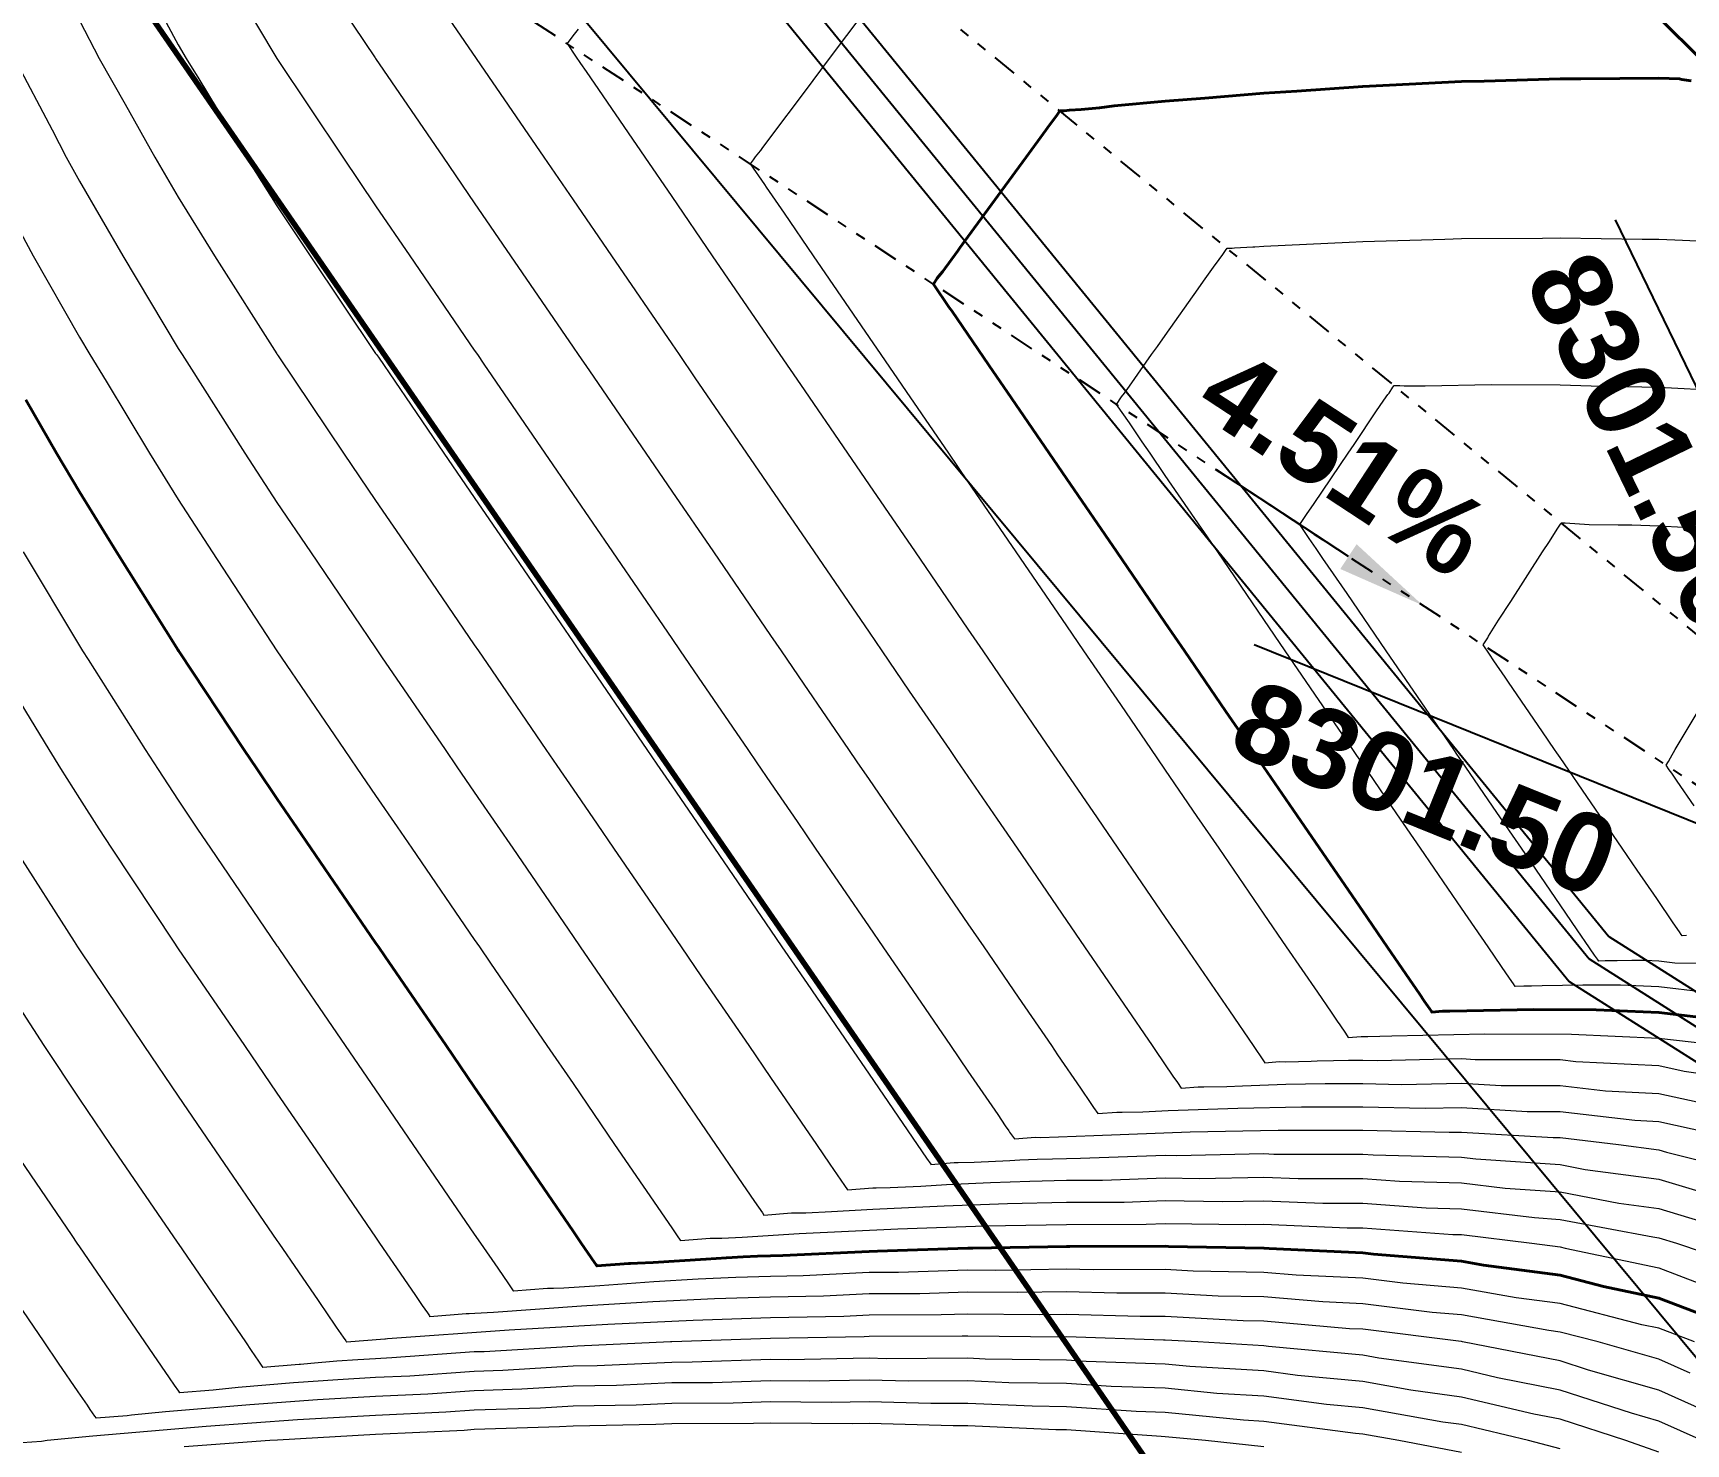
# Model space of a CAD drawing. Extents: x 2799052 to 2815686, y 1319509 to 1336143.
# Drawn here: x 2807424.42 to 2807441.17, y 1327799.61 to 1327813.9 of the extents above; entities that cross this region are included whole.
import ezdxf
from ezdxf.lldxf.tags import DXFTag

# ---------------------------------------------------------------- set-up
doc = ezdxf.new("R2010")
doc.units = 0
doc.header["$LTSCALE"] = 0.5
doc.header["$MEASUREMENT"] = 0
doc.linetypes.add('DIVIDE', pattern=[1.25, 0.5, -0.25, 0, -0.25, 0, -0.25])
for name, color, linetype, lineweight in [('C-NGAS', 30, 'GAS', 25), ('C-PRKG-CONC', 2, 'Continuous', 40), ('C-SSWR', 1, 'Continuous', 25), ('C-Sswr-Pipe', 125, 'Continuous', 25), ('C-Topo-Cont-10th', 8, 'Continuous', 13), ('C-TOPO-CONT-1FT', 7, 'Continuous', 40), ('C-Topo-Ridg', 160, 'DIVIDE', 25), ('C-TOPO-SLOP', 1, 'Continuous', 25), ('C-TOPO-SPOT', 2, 'Continuous', 25), ('C-WATR', 142, 'WATER', 70)]:
    doc.layers.add(name, color=color, linetype=linetype, lineweight=lineweight)
doc.layers.add('C-Road-Asph-Hach-Bdry', color=64, linetype='Continuous', lineweight=25, plot=False)
doc.layers.add('C-Road-Conc-Hach-Bdry', color=30, linetype='Continuous', lineweight=25, plot=False)
doc.layers.add('C-TOPO-USER', color=40, linetype='Continuous')
doc.styles.add('Linetype', font='swissb.ttf')
doc.styles.add('Swiss 721 BT', font='swissb.ttf', dxfattribs={"height": 2})
tags = doc.linetypes.add('GAS', pattern='A,1.5,-0.068992,["G",Linetype,S=0.15,R=0,X=0,Y=-0.075],-0.231008', length=1.8).pattern_tags.tags
tags[6] = DXFTag(74, 10)
tags = doc.linetypes.add('WATER', pattern='A,1.5,-0.052597,["W",Linetype,S=0.15,R=0,X=0,Y=-0.075],-0.247403', length=1.8).pattern_tags.tags
tags[6] = DXFTag(74, 10)

msp = doc.modelspace()

# ---------------------------------------------------------------- linework, layer by layer
at = {"layer": 'C-NGAS'}
msp.add_line((2807488.822, 1327743.262), (2807419.136, 1327827.121), dxfattribs=at)
at = {"layer": 'C-PRKG-CONC'}
msp.add_line((2807445.415, 1327809.54), (2807432.687, 1327822.268), dxfattribs=at)
at = {"layer": 'C-Road-Asph-Hach-Bdry'}
msp.add_circle((2807368.688, 1327825.522), 8317.007, dxfattribs=at)
at = {"layer": 'C-Road-Conc-Hach-Bdry'}
msp.add_line((2807432.687, 1327822.268), (2807445.415, 1327809.54), dxfattribs=at)
at = {"layer": 'C-SSWR'}
for p, q in [((2807425.255, 1327823.297), (2807440.39, 1327804.749)), ((2807424.633, 1327823.11), (2807439.987, 1327804.295)), ((2807440.39, 1327804.749), (2807610.837, 1327696.764)), ((2807439.987, 1327804.295), (2807610.516, 1327696.257))]:
    msp.add_line(p, q, dxfattribs=at)
at = {"layer": 'C-Sswr-Pipe'}
for p, q in [((2807424.944, 1327823.204), (2807440.189, 1327804.522)), ((2807440.189, 1327804.522), (2807610.677, 1327696.511))]:
    msp.add_line(p, q, dxfattribs=at)
at = {"layer": 'C-Topo-Cont-10th'}
for points, elevation in [([(2807425.433, 1327814.644), (2807425.895, 1327813.781), (2807425.975, 1327813.644), (2807426.103, 1327813.436), (2807426.585, 1327812.644), (2807426.895, 1327812.15), (2807427.233, 1327811.644), (2807427.895, 1327810.656), (2807427.904, 1327810.644), (2807427.923, 1327810.616), (2807428.588, 1327809.644), (2807428.895, 1327809.196), (2807429.273, 1327808.644), (2807429.895, 1327807.735), (2807429.958, 1327807.644), (2807430.095, 1327807.444), (2807430.643, 1327806.644), (2807430.745, 1327806.494), (2807430.895, 1327806.275), (2807431.152, 1327805.9), (2807431.327, 1327805.644), (2807431.895, 1327804.815), (2807432.012, 1327804.644), (2807432.267, 1327804.272), (2807432.697, 1327803.644), (2807432.895, 1327803.354), (2807433.382, 1327802.644), (2807433.477, 1327802.504), (2807433.52, 1327802.442), (2807433.52, 1327802.441), (2807433.756, 1327802.46), (2807433.797, 1327802.46), (2807433.96, 1327802.463), (2807434.321, 1327802.48), (2807434.422, 1327802.486), (2807434.596, 1327802.494), (2807434.751, 1327802.499), (2807434.895, 1327802.502), (2807435.036, 1327802.503), (2807435.895, 1327802.533), (2807436.007, 1327802.532), (2807436.895, 1327802.55), (2807436.993, 1327802.546), (2807437.895, 1327802.546), (2807438, 1327802.539), (2807438.895, 1327802.514), (2807439.042, 1327802.497), (2807439.895, 1327802.439), (2807440.147, 1327802.391), (2807440.895, 1327802.292), (2807441.401, 1327802.138)], 8302.6), ([(2807426.298, 1327814.644), (2807426.895, 1327813.644), (2807426.895, 1327813.644), (2807426.895, 1327813.643), (2807427.564, 1327812.644), (2807427.895, 1327812.149), (2807428.241, 1327811.644), (2807428.895, 1327810.688), (2807428.926, 1327810.644), (2807428.992, 1327810.547), (2807429.61, 1327809.644), (2807429.895, 1327809.228), (2807430.295, 1327808.644), (2807430.895, 1327807.767), (2807430.98, 1327807.644), (2807431.164, 1327807.375), (2807431.665, 1327806.644), (2807431.758, 1327806.507), (2807431.895, 1327806.307), (2807432.165, 1327805.913), (2807432.349, 1327805.644), (2807432.895, 1327804.847), (2807433.034, 1327804.644), (2807433.336, 1327804.203), (2807433.719, 1327803.644), (2807433.895, 1327803.386), (2807434.197, 1327802.945), (2807434.274, 1327802.833), (2807434.309, 1327802.782), (2807434.318, 1327802.768), (2807434.366, 1327802.699), (2807434.366, 1327802.699), (2807434.581, 1327802.716), (2807434.627, 1327802.715), (2807434.813, 1327802.719), (2807435.17, 1327802.735), (2807436.147, 1327802.77), (2807437.039, 1327802.787), (2807437.895, 1327802.788), (2807438.772, 1327802.766), (2807438.895, 1327802.769), (2807439.826, 1327802.713), (2807439.895, 1327802.713), (2807440.487, 1327802.644), (2807440.895, 1327802.59), (2807440.973, 1327802.566), (2807441.895, 1327802.336)], 8302.5), ([(2807427.222, 1327814.644), (2807427.889, 1327813.649), (2807427.893, 1327813.644), (2807427.895, 1327813.641), (2807428.578, 1327812.644), (2807428.895, 1327812.18), (2807429.263, 1327811.644), (2807429.895, 1327810.72), (2807429.947, 1327810.644), (2807430.061, 1327810.478), (2807430.632, 1327809.644), (2807430.895, 1327809.26), (2807431.317, 1327808.644), (2807431.895, 1327807.799), (2807432.002, 1327807.644), (2807432.233, 1327807.306), (2807432.686, 1327806.644), (2807432.771, 1327806.52), (2807432.895, 1327806.339), (2807433.178, 1327805.926), (2807433.371, 1327805.644), (2807433.895, 1327804.878), (2807434.056, 1327804.644), (2807434.405, 1327804.134), (2807434.741, 1327803.644), (2807434.803, 1327803.552), (2807435.035, 1327803.214), (2807435.141, 1327803.059), (2807435.169, 1327803.018), (2807435.211, 1327802.956), (2807435.212, 1327802.956), (2807435.405, 1327802.971), (2807435.457, 1327802.97), (2807435.666, 1327802.975), (2807435.924, 1327802.987), (2807436.631, 1327803.011), (2807437.276, 1327803.024), (2807437.895, 1327803.025), (2807438.529, 1327803.009), (2807438.895, 1327803.017), (2807439.562, 1327802.977), (2807439.895, 1327802.976), (2807440.651, 1327802.888), (2807440.895, 1327802.876), (2807441.879, 1327802.659)], 8302.4), ([(2807428.405, 1327814.389), (2807428.915, 1327813.644), (2807428.958, 1327813.58), (2807429.6, 1327812.644), (2807429.895, 1327812.212), (2807430.284, 1327811.644), (2807430.895, 1327810.752), (2807430.969, 1327810.644), (2807431.13, 1327810.408), (2807431.654, 1327809.644), (2807431.895, 1327809.292), (2807432.339, 1327808.644), (2807432.895, 1327807.831), (2807433.023, 1327807.644), (2807433.302, 1327807.236), (2807433.708, 1327806.644), (2807433.784, 1327806.533), (2807433.895, 1327806.371), (2807434.191, 1327805.939), (2807434.393, 1327805.644), (2807434.895, 1327804.91), (2807435.078, 1327804.644), (2807435.474, 1327804.064), (2807435.762, 1327803.644), (2807435.796, 1327803.594), (2807435.973, 1327803.336), (2807436.019, 1327803.269), (2807436.057, 1327803.213), (2807436.057, 1327803.213), (2807436.229, 1327803.227), (2807436.287, 1327803.226), (2807436.519, 1327803.231), (2807436.678, 1327803.238), (2807437.115, 1327803.253), (2807437.513, 1327803.261), (2807437.895, 1327803.262), (2807438.287, 1327803.252), (2807438.895, 1327803.265), (2807439.298, 1327803.241), (2807439.895, 1327803.239), (2807440.353, 1327803.186), (2807440.895, 1327803.16), (2807441.515, 1327803.023)], 8302.3), ([(2807432.895, 1327814.181), (2807432.664, 1327813.875), (2807432.49, 1327813.644), (2807432.235, 1327813.303), (2807431.895, 1327812.848), (2807431.807, 1327812.731), (2807431.793, 1327812.712), (2807431.79, 1327812.708), (2807431.74, 1327812.645), (2807431.719, 1327812.617), (2807431.691, 1327812.575), (2807431.834, 1327812.366), (2807431.852, 1327812.339), (2807432.033, 1327812.075), (2807432.328, 1327811.644), (2807432.895, 1327810.816), (2807433.013, 1327810.644), (2807433.269, 1327810.27), (2807433.698, 1327809.644), (2807433.895, 1327809.355), (2807434.382, 1327808.644), (2807434.895, 1327807.895), (2807435.067, 1327807.644), (2807435.441, 1327807.098), (2807435.752, 1327806.644), (2807435.81, 1327806.559), (2807435.895, 1327806.434), (2807436.216, 1327805.965), (2807436.437, 1327805.644), (2807436.895, 1327804.974), (2807437.121, 1327804.644), (2807437.436, 1327804.184), (2807437.574, 1327803.983), (2807437.637, 1327803.891), (2807437.662, 1327803.854), (2807437.72, 1327803.769), (2807437.749, 1327803.727), (2807437.749, 1327803.727), (2807437.878, 1327803.738), (2807437.947, 1327803.736), (2807438.189, 1327803.742), (2807439.131, 1327803.762), (2807440.01, 1327803.759), (2807440.895, 1327803.721), (2807441.551, 1327803.644)], 8302.1), ([(2807424.895, 1327814.029), (2807425.095, 1327813.644), (2807425.358, 1327813.181), (2807425.657, 1327812.644), (2807425.895, 1327812.238), (2807426.264, 1327811.644), (2807426.895, 1327810.65), (2807426.899, 1327810.644), (2807426.907, 1327810.631), (2807427.571, 1327809.644), (2807427.895, 1327809.164), (2807428.251, 1327808.644), (2807428.895, 1327807.704), (2807428.936, 1327807.644), (2807429.025, 1327807.513), (2807429.621, 1327806.644), (2807429.732, 1327806.481), (2807429.895, 1327806.243), (2807430.139, 1327805.887), (2807430.306, 1327805.644), (2807430.895, 1327804.783), (2807430.99, 1327804.644), (2807431.197, 1327804.341), (2807431.675, 1327803.644), (2807431.895, 1327803.322), (2807432.36, 1327802.644), (2807432.496, 1327802.444), (2807432.645, 1327802.227), (2807432.674, 1327802.185), (2807432.674, 1327802.184), (2807432.932, 1327802.205), (2807432.967, 1327802.204), (2807433.107, 1327802.207), (2807433.417, 1327802.221), (2807433.677, 1327802.238), (2807434.125, 1327802.259), (2807434.524, 1327802.272), (2807434.895, 1327802.28), (2807435.258, 1327802.281), (2807435.895, 1327802.304), (2807436.241, 1327802.298), (2807436.895, 1327802.312), (2807437.241, 1327802.297), (2807437.895, 1327802.298), (2807438.269, 1327802.27), (2807438.895, 1327802.253), (2807439.339, 1327802.199), (2807439.895, 1327802.162), (2807440.49, 1327802.049), (2807440.895, 1327801.995), (2807441.829, 1327801.71)], 8302.7), ([(2807429.948, 1327813.941), (2807429.894, 1327813.873), (2807429.865, 1327813.835), (2807429.852, 1327813.818), (2807429.835, 1327813.793), (2807429.921, 1327813.667), (2807429.972, 1327813.592), (2807430.028, 1327813.511), (2807430.622, 1327812.644), (2807430.895, 1327812.244), (2807431.306, 1327811.644), (2807431.895, 1327810.784), (2807431.991, 1327810.644), (2807432.2, 1327810.339), (2807432.676, 1327809.644), (2807432.895, 1327809.323), (2807433.361, 1327808.644), (2807433.895, 1327807.863), (2807434.045, 1327807.644), (2807434.372, 1327807.167), (2807434.73, 1327806.644), (2807434.797, 1327806.546), (2807434.895, 1327806.403), (2807435.204, 1327805.952), (2807435.415, 1327805.644), (2807435.895, 1327804.942), (2807436.099, 1327804.644), (2807436.544, 1327803.995), (2807436.784, 1327803.644), (2807436.805, 1327803.614), (2807436.87, 1327803.519), (2807436.903, 1327803.47), (2807436.903, 1327803.47), (2807437.053, 1327803.482), (2807437.117, 1327803.481), (2807437.372, 1327803.487), (2807437.432, 1327803.489), (2807437.598, 1327803.495), (2807437.75, 1327803.498), (2807437.895, 1327803.498), (2807438.044, 1327803.495), (2807438.895, 1327803.513), (2807439.034, 1327803.505), (2807439.895, 1327803.502), (2807440.055, 1327803.484), (2807440.895, 1327803.444), (2807441.151, 1327803.387), (2807441.895, 1327803.282)], 8302.2), ([(2807424.237, 1327813.644), (2807424.618, 1327812.921), (2807424.76, 1327812.644), (2807424.895, 1327812.399), (2807425.333, 1327811.644), (2807425.895, 1327810.706), (2807425.935, 1327810.644), (2807426.006, 1327810.533), (2807426.572, 1327809.644), (2807426.895, 1327809.146), (2807427.234, 1327808.644), (2807427.895, 1327807.672), (2807427.914, 1327807.644), (2807427.956, 1327807.582), (2807428.599, 1327806.644), (2807428.719, 1327806.468), (2807428.895, 1327806.211), (2807429.126, 1327805.874), (2807429.284, 1327805.644), (2807429.895, 1327804.751), (2807429.969, 1327804.644), (2807430.128, 1327804.41), (2807430.653, 1327803.644), (2807430.895, 1327803.291), (2807431.338, 1327802.644), (2807431.564, 1327802.313), (2807431.735, 1327802.064), (2807431.813, 1327801.95), (2807431.828, 1327801.927), (2807431.829, 1327801.927), (2807432.108, 1327801.949), (2807432.137, 1327801.949), (2807432.254, 1327801.951), (2807432.514, 1327801.963), (2807432.932, 1327801.989), (2807433.655, 1327802.023), (2807434.297, 1327802.045), (2807434.895, 1327802.057), (2807435.48, 1327802.059), (2807435.895, 1327802.074), (2807436.474, 1327802.064), (2807436.895, 1327802.073), (2807437.49, 1327802.048), (2807437.895, 1327802.049), (2807438.538, 1327802.001), (2807438.895, 1327801.991), (2807439.637, 1327801.902), (2807439.895, 1327801.884), (2807440.833, 1327801.706), (2807440.895, 1327801.698), (2807441.073, 1327801.644), (2807441.895, 1327801.366)], 8302.8), ([(2807423.895, 1327812.625), (2807424.427, 1327811.644), (2807424.895, 1327810.82), (2807425, 1327810.644), (2807425.164, 1327810.375), (2807425.606, 1327809.644), (2807425.895, 1327809.177), (2807426.239, 1327808.644), (2807426.895, 1327807.644), (2807426.895, 1327807.644), (2807426.895, 1327807.644), (2807427.577, 1327806.644), (2807427.706, 1327806.455), (2807427.895, 1327806.179), (2807428.113, 1327805.861), (2807428.262, 1327805.644), (2807428.895, 1327804.719), (2807428.947, 1327804.644), (2807429.059, 1327804.48), (2807429.631, 1327803.644), (2807429.895, 1327803.259), (2807430.316, 1327802.644), (2807430.895, 1327801.798), (2807430.958, 1327801.706), (2807430.974, 1327801.683), (2807430.981, 1327801.672), (2807430.983, 1327801.67), (2807430.983, 1327801.67), (2807431.284, 1327801.694), (2807431.307, 1327801.693), (2807431.401, 1327801.695), (2807431.61, 1327801.705), (2807432.187, 1327801.741), (2807433.184, 1327801.788), (2807434.07, 1327801.818), (2807434.895, 1327801.834), (2807435.702, 1327801.837), (2807435.895, 1327801.844), (2807436.708, 1327801.831), (2807436.895, 1327801.835), (2807437.739, 1327801.8), (2807437.895, 1327801.8), (2807438.807, 1327801.732), (2807438.895, 1327801.73), (2807439.608, 1327801.644), (2807439.895, 1327801.606), (2807439.946, 1327801.592), (2807440.895, 1327801.393), (2807441.299, 1327801.239)], 8302.9), ([(2807441.352, 1327804.187), (2807440.895, 1327804.24), (2807440.508, 1327804.257), (2807440.124, 1327804.258), (2807439.713, 1327804.249), (2807439.606, 1327804.247), (2807439.526, 1327804.248), (2807439.44, 1327804.242), (2807439.44, 1327804.242), (2807439.421, 1327804.269), (2807439.382, 1327804.326), (2807439.301, 1327804.445), (2807439.165, 1327804.644), (2807438.895, 1327805.038), (2807438.48, 1327805.644), (2807438.242, 1327805.991), (2807437.895, 1327806.498), (2807437.836, 1327806.584), (2807437.795, 1327806.644), (2807437.579, 1327806.959), (2807437.111, 1327807.644), (2807436.895, 1327807.959), (2807436.426, 1327808.644), (2807435.895, 1327809.419), (2807435.741, 1327809.644), (2807435.661, 1327809.761), (2807435.612, 1327809.832), (2807435.531, 1327809.951), (2807435.402, 1327810.139), (2807435.452, 1327810.215), (2807435.482, 1327810.252), (2807435.532, 1327810.325), (2807435.757, 1327810.644), (2807435.815, 1327810.724), (2807435.895, 1327810.837), (2807436.229, 1327811.309), (2807436.282, 1327811.386), (2807436.382, 1327811.528), (2807436.44, 1327811.608), (2807436.478, 1327811.658), (2807436.504, 1327811.698), (2807436.521, 1327811.72), (2807436.574, 1327811.722), (2807436.597, 1327811.725), (2807436.782, 1327811.734), (2807436.803, 1327811.736), (2807436.895, 1327811.742), (2807437.758, 1327811.781), (2807437.895, 1327811.788), (2807438.727, 1327811.811), (2807438.895, 1327811.818), (2807439.715, 1327811.823), (2807439.895, 1327811.826), (2807440.727, 1327811.812), (2807440.895, 1327811.811), (2807441.058, 1327811.806), (2807441.895, 1327811.769)], 8301.9), ([(2807441.895, 1327804.475), (2807441.058, 1327804.481), (2807440.895, 1327804.5), (2807440.757, 1327804.506), (2807440.621, 1327804.506), (2807440.474, 1327804.503), (2807440.436, 1327804.502), (2807440.35, 1327804.504), (2807440.286, 1327804.499), (2807440.286, 1327804.499), (2807440.272, 1327804.52), (2807440.243, 1327804.562), (2807440.15, 1327804.698), (2807440.112, 1327804.752), (2807440.068, 1327804.817), (2807439.895, 1327805.07), (2807439.502, 1327805.644), (2807439.255, 1327806.004), (2807438.895, 1327806.53), (2807438.849, 1327806.597), (2807438.817, 1327806.644), (2807438.648, 1327806.89), (2807438.133, 1327807.644), (2807437.736, 1327808.223), (2807437.492, 1327808.579), (2807437.424, 1327808.678), (2807437.354, 1327808.78), (2807437.258, 1327808.921), (2807437.319, 1327809.014), (2807437.326, 1327809.023), (2807437.403, 1327809.135), (2807437.746, 1327809.644), (2807437.807, 1327809.732), (2807438.036, 1327810.073), (2807438.103, 1327810.171), (2807438.134, 1327810.215), (2807438.151, 1327810.239), (2807438.163, 1327810.254), (2807438.201, 1327810.312), (2807438.214, 1327810.329), (2807438.271, 1327810.331), (2807438.316, 1327810.328), (2807438.37, 1327810.327), (2807438.527, 1327810.328), (2807439.2, 1327810.339), (2807439.895, 1327810.338), (2807440.21, 1327810.328), (2807440.895, 1327810.312), (2807441.533, 1327810.281)], 8301.8), ([(2807441.175, 1327804.759), (2807441.132, 1327804.756), (2807441.132, 1327804.756), (2807441.122, 1327804.77), (2807441.103, 1327804.798), (2807441.041, 1327804.889), (2807440.874, 1327805.133), (2807440.675, 1327805.423), (2807440.524, 1327805.644), (2807439.895, 1327806.562), (2807439.862, 1327806.61), (2807439.839, 1327806.644), (2807439.718, 1327806.821), (2807439.372, 1327807.325), (2807439.338, 1327807.376), (2807439.225, 1327807.541), (2807439.178, 1327807.609), (2807439.114, 1327807.703), (2807439.162, 1327807.776), (2807439.171, 1327807.793), (2807439.272, 1327807.955), (2807439.396, 1327808.143), (2807439.715, 1327808.644), (2807439.786, 1327808.752), (2807439.864, 1327808.875), (2807439.898, 1327808.927), (2807439.906, 1327808.939), (2807439.945, 1327808.939), (2807440.189, 1327808.923), (2807440.484, 1327808.918), (2807440.62, 1327808.918), (2807440.895, 1327808.91), (2807441.149, 1327808.897), (2807441.895, 1327808.855)], 8301.7), ([(2807424.324, 1327808.644), (2807424.895, 1327807.695), (2807424.927, 1327807.644), (2807424.984, 1327807.554), (2807425.562, 1327806.644), (2807425.692, 1327806.44), (2807425.895, 1327806.131), (2807426.09, 1327805.838), (2807426.222, 1327805.644), (2807426.895, 1327804.655), (2807426.903, 1327804.644), (2807426.921, 1327804.618), (2807427.588, 1327803.644), (2807427.895, 1327803.195), (2807428.273, 1327802.644), (2807428.895, 1327801.735), (2807428.957, 1327801.644), (2807429.132, 1327801.389), (2807429.241, 1327801.23), (2807429.274, 1327801.181), (2807429.288, 1327801.161), (2807429.291, 1327801.156)], 8303.1), ([(2807424.103, 1327807.436), (2807424.585, 1327806.644), (2807424.702, 1327806.451), (2807424.895, 1327806.147), (2807425.091, 1327805.84), (2807425.22, 1327805.644), (2807425.858, 1327804.681), (2807425.882, 1327804.644), (2807425.895, 1327804.625), (2807426.566, 1327803.644), (2807426.895, 1327803.163), (2807427.251, 1327802.644), (2807427.895, 1327801.703), (2807427.935, 1327801.644), (2807428.18, 1327801.286), (2807428.3, 1327801.112), (2807428.368, 1327801.012), (2807428.42, 1327800.936), (2807428.44, 1327800.907), (2807428.446, 1327800.899)], 8303.2), ([(2807441.252, 1327806.072), (2807441.081, 1327806.322), (2807441.025, 1327806.404), (2807441.001, 1327806.438), (2807440.969, 1327806.485), (2807440.994, 1327806.522), (2807441.013, 1327806.559), (2807441.061, 1327806.644), (2807441.373, 1327807.166)], 8301.6), ([(2807424.237, 1327805.644), (2807424.841, 1327804.698), (2807424.875, 1327804.644), (2807424.895, 1327804.613), (2807425.546, 1327803.644), (2807425.895, 1327803.131), (2807426.229, 1327802.644), (2807426.895, 1327801.671), (2807426.914, 1327801.644), (2807427.313, 1327801.061), (2807427.419, 1327800.906), (2807427.468, 1327800.834), (2807427.496, 1327800.794), (2807427.565, 1327800.692), (2807427.592, 1327800.653), (2807427.6, 1327800.642)], 8303.3), ([(2807423.895, 1327804.628), (2807424.533, 1327803.644), (2807424.895, 1327803.102), (2807425.207, 1327802.644), (2807425.885, 1327801.654), (2807425.892, 1327801.644), (2807425.895, 1327801.639), (2807426.577, 1327800.644), (2807426.636, 1327800.557), (2807426.71, 1327800.448), (2807426.744, 1327800.398), (2807426.754, 1327800.384)], 8303.4), ([(2807424.19, 1327802.644), (2807424.817, 1327801.721), (2807424.87, 1327801.644), (2807424.895, 1327801.607), (2807425.555, 1327800.644), (2807425.642, 1327800.517), (2807425.804, 1327800.28), (2807425.856, 1327800.204), (2807425.897, 1327800.144), (2807425.908, 1327800.127)], 8303.5), ([(2807423.895, 1327801.576), (2807424.533, 1327800.644), (2807424.68, 1327800.429), (2807424.88, 1327800.136), (2807424.972, 1327800.003), (2807425.001, 1327799.96), (2807425.049, 1327799.89), (2807425.063, 1327799.87)], 8303.6), ([(2807441.255, 1327800.644), (2807440.895, 1327800.781), (2807440.722, 1327800.817), (2807439.895, 1327801.031), (2807439.449, 1327801.09), (2807438.895, 1327801.189), (2807438.301, 1327801.238), (2807437.895, 1327801.289), (2807437.22, 1327801.319), (2807436.895, 1327801.347), (2807436.179, 1327801.36), (2807435.895, 1327801.375), (2807435.166, 1327801.373), (2807434.895, 1327801.381), (2807434.172, 1327801.367), (2807433.895, 1327801.37), (2807433.193, 1327801.346), (2807432.895, 1327801.345), (2807432.226, 1327801.312), (2807431.895, 1327801.306), (2807431.546, 1327801.295), (2807431.162, 1327801.277), (2807430.715, 1327801.25), (2807430.165, 1327801.211), (2807429.803, 1327801.189), (2807429.696, 1327801.184), (2807429.647, 1327801.183), (2807429.635, 1327801.183), (2807429.291, 1327801.156), (2807429.291, 1327801.156)], 8303.1), ([(2807441.211, 1327800.327), (2807440.895, 1327800.47), (2807440.28, 1327800.644), (2807439.895, 1327800.743), (2807439.78, 1327800.758), (2807438.895, 1327800.917), (2807438.597, 1327800.942), (2807437.895, 1327801.03), (2807437.49, 1327801.048), (2807436.895, 1327801.1), (2807436.431, 1327801.108), (2807435.895, 1327801.138), (2807435.403, 1327801.136), (2807434.895, 1327801.152), (2807434.397, 1327801.142), (2807433.895, 1327801.148), (2807433.408, 1327801.131), (2807432.895, 1327801.129), (2807432.432, 1327801.107), (2807431.895, 1327801.097), (2807431.329, 1327801.078), (2807430.705, 1327801.049), (2807429.981, 1327801.006), (2807429.09, 1327800.942), (2807428.899, 1327800.93), (2807428.843, 1327800.928), (2807428.817, 1327800.927), (2807428.811, 1327800.927), (2807428.446, 1327800.898), (2807428.446, 1327800.899)], 8303.2), ([(2807441.783, 1327799.755), (2807440.895, 1327800.156), (2807440.181, 1327800.357), (2807439.895, 1327800.45), (2807438.906, 1327800.644), (2807438.895, 1327800.646), (2807438.893, 1327800.646), (2807437.895, 1327800.771), (2807437.761, 1327800.777), (2807436.895, 1327800.852), (2807436.683, 1327800.856), (2807435.895, 1327800.9), (2807435.64, 1327800.899), (2807434.895, 1327800.922), (2807434.622, 1327800.917), (2807433.895, 1327800.925), (2807433.623, 1327800.916), (2807432.895, 1327800.913), (2807432.638, 1327800.901), (2807431.895, 1327800.887), (2807431.113, 1327800.861), (2807430.249, 1327800.821), (2807429.247, 1327800.761), (2807428.014, 1327800.673), (2807427.995, 1327800.672), (2807427.99, 1327800.672), (2807427.987, 1327800.672), (2807427.987, 1327800.672), (2807427.6, 1327800.641), (2807427.6, 1327800.642)], 8303.3), ([(2807441.335, 1327799.644), (2807440.895, 1327799.842), (2807440.618, 1327799.92), (2807439.895, 1327800.154), (2807439.26, 1327800.279), (2807438.895, 1327800.366), (2807438.059, 1327800.479), (2807437.895, 1327800.509), (2807436.941, 1327800.597), (2807436.895, 1327800.604), (2807436.226, 1327800.644), (2807435.895, 1327800.662), (2807435.877, 1327800.662), (2807434.895, 1327800.693), (2807434.847, 1327800.692), (2807433.895, 1327800.703), (2807433.838, 1327800.701), (2807432.895, 1327800.697), (2807432.844, 1327800.695), (2807431.895, 1327800.677), (2807430.896, 1327800.644), (2807430.882, 1327800.644), (2807429.939, 1327800.599), (2807429.895, 1327800.598), (2807428.994, 1327800.544), (2807428.895, 1327800.541), (2807428.058, 1327800.481), (2807427.895, 1327800.473), (2807427.714, 1327800.463), (2807427.503, 1327800.448), (2807427.24, 1327800.425), (2807427.134, 1327800.415), (2807427.121, 1327800.413), (2807426.754, 1327800.384), (2807426.754, 1327800.384)], 8303.4), ([(2807440.895, 1327799.525), (2807440.559, 1327799.644), (2807439.895, 1327799.859), (2807439.628, 1327799.911), (2807438.895, 1327800.085), (2807438.383, 1327800.155), (2807437.895, 1327800.242), (2807437.235, 1327800.303), (2807436.895, 1327800.349), (2807436.145, 1327800.393), (2807435.895, 1327800.418), (2807435.094, 1327800.445), (2807434.895, 1327800.458), (2807434.07, 1327800.469), (2807433.895, 1327800.477), (2807433.066, 1327800.473), (2807432.895, 1327800.478), (2807432.077, 1327800.462), (2807431.895, 1327800.464), (2807431.102, 1327800.437), (2807430.895, 1327800.436), (2807430.138, 1327800.401), (2807429.895, 1327800.396), (2807429.185, 1327800.354), (2807428.895, 1327800.345), (2807428.241, 1327800.297), (2807427.895, 1327800.282), (2807427.511, 1327800.259), (2807427.062, 1327800.227), (2807426.504, 1327800.18), (2807426.279, 1327800.159), (2807426.25, 1327800.154), (2807425.908, 1327800.127), (2807425.908, 1327800.127)], 8303.5), ([(2807439.895, 1327799.561), (2807439.574, 1327799.644), (2807438.895, 1327799.805), (2807438.708, 1327799.831), (2807437.895, 1327799.975), (2807437.529, 1327800.009), (2807436.895, 1327800.094), (2807436.416, 1327800.122), (2807435.895, 1327800.173), (2807435.347, 1327800.191), (2807434.895, 1327800.223), (2807434.309, 1327800.23), (2807433.895, 1327800.249), (2807433.292, 1327800.246), (2807432.895, 1327800.257), (2807432.293, 1327800.245), (2807431.895, 1327800.25), (2807431.309, 1327800.23), (2807430.895, 1327800.228), (2807430.337, 1327800.202), (2807429.895, 1327800.194), (2807429.376, 1327800.163), (2807428.895, 1327800.148), (2807428.425, 1327800.114), (2807427.895, 1327800.09), (2807427.307, 1327800.056), (2807426.621, 1327800.007), (2807425.767, 1327799.934), (2807425.423, 1327799.902), (2807425.379, 1327799.895), (2807425.063, 1327799.87), (2807425.063, 1327799.87)], 8303.6), ([(2807438.895, 1327799.522), (2807438.261, 1327799.644), (2807437.895, 1327799.709), (2807437.823, 1327799.715), (2807436.895, 1327799.838), (2807436.688, 1327799.851), (2807435.895, 1327799.928), (2807435.601, 1327799.938), (2807434.895, 1327799.987), (2807434.547, 1327799.991), (2807433.895, 1327800.021), (2807433.519, 1327800.019), (2807432.895, 1327800.036), (2807432.51, 1327800.029), (2807431.895, 1327800.036), (2807431.516, 1327800.023), (2807430.895, 1327800.02), (2807430.535, 1327800.003), (2807429.895, 1327799.992), (2807429.566, 1327799.972), (2807428.895, 1327799.951), (2807428.608, 1327799.93), (2807427.895, 1327799.899), (2807427.104, 1327799.853), (2807426.18, 1327799.786), (2807425.031, 1327799.689), (2807424.567, 1327799.645), (2807424.509, 1327799.636), (2807424.217, 1327799.613)], 8303.7), ([(2807436.895, 1327799.582), (2807436.304, 1327799.644), (2807435.895, 1327799.683), (2807435.854, 1327799.685), (2807434.895, 1327799.751), (2807434.786, 1327799.752), (2807433.895, 1327799.793), (2807433.746, 1327799.792), (2807432.895, 1327799.816), (2807432.726, 1327799.812), (2807431.895, 1327799.821), (2807431.723, 1327799.816), (2807430.895, 1327799.812), (2807430.734, 1327799.805), (2807429.895, 1327799.79), (2807429.757, 1327799.782), (2807428.895, 1327799.755), (2807428.792, 1327799.747), (2807427.895, 1327799.707), (2807426.901, 1327799.649), (2807426.822, 1327799.644), (2807425.957, 1327799.581)], 8303.8)]:
    msp.add_lwpolyline(points, dxfattribs=dict(at, elevation=elevation))
at = {"layer": 'C-TOPO-CONT-1FT'}
for points, elevation in [([(2807441.646, 1327803.892), (2807440.895, 1327803.98), (2807440.259, 1327804.008), (2807439.628, 1327804.01), (2807438.951, 1327803.996), (2807438.776, 1327803.992), (2807438.702, 1327803.993), (2807438.594, 1327803.984), (2807438.594, 1327803.985), (2807438.571, 1327804.019), (2807438.522, 1327804.09), (2807438.469, 1327804.168), (2807438.335, 1327804.364), (2807438.143, 1327804.644), (2807437.895, 1327805.006), (2807437.458, 1327805.644), (2807437.229, 1327805.978), (2807436.895, 1327806.466), (2807436.823, 1327806.572), (2807436.774, 1327806.644), (2807436.51, 1327807.029), (2807436.089, 1327807.644), (2807435.895, 1327807.927), (2807435.404, 1327808.644), (2807434.895, 1327809.387), (2807434.719, 1327809.644), (2807434.338, 1327810.201), (2807434.107, 1327810.537), (2807433.732, 1327811.086), (2807433.707, 1327811.122), (2807433.546, 1327811.357), (2807433.585, 1327811.416), (2807433.616, 1327811.455), (2807433.637, 1327811.482), (2807433.792, 1327811.695), (2807433.814, 1327811.725), (2807433.895, 1327811.835), (2807434.236, 1327812.302), (2807434.484, 1327812.644), (2807434.659, 1327812.88), (2807434.729, 1327812.976), (2807434.793, 1327813.062), (2807434.807, 1327813.083), (2807434.828, 1327813.111), (2807434.869, 1327813.112), (2807434.923, 1327813.12), (2807435.042, 1327813.126), (2807435.229, 1327813.143), (2807435.377, 1327813.162), (2807435.895, 1327813.212), (2807436.297, 1327813.242), (2807436.895, 1327813.293), (2807437.226, 1327813.312), (2807437.895, 1327813.36), (2807438.168, 1327813.371), (2807438.895, 1327813.408), (2807439.126, 1327813.412), (2807439.895, 1327813.436), (2807440.104, 1327813.435), (2807440.895, 1327813.442), (2807441.103, 1327813.435), (2807441.129, 1327813.431), (2807441.221, 1327813.417)], 8302), ([(2807424.353, 1327810.185), (2807424.664, 1327809.644), (2807424.895, 1327809.254), (2807425.27, 1327808.644), (2807425.895, 1327807.65), (2807425.899, 1327807.644), (2807425.907, 1327807.631), (2807426.561, 1327806.644), (2807426.694, 1327806.443), (2807426.895, 1327806.148), (2807427.1, 1327805.848), (2807427.24, 1327805.644), (2807427.895, 1327804.687), (2807427.925, 1327804.644), (2807427.99, 1327804.549), (2807428.61, 1327803.644), (2807428.895, 1327803.227), (2807429.294, 1327802.644), (2807429.895, 1327801.766), (2807429.979, 1327801.644), (2807430.113, 1327801.448), (2807430.129, 1327801.425), (2807430.135, 1327801.416), (2807430.137, 1327801.413)], 8303), ([(2807441.794, 1327800.745), (2807440.895, 1327801.087), (2807440.334, 1327801.205), (2807439.895, 1327801.318), (2807439.118, 1327801.421), (2807438.895, 1327801.461), (2807438.005, 1327801.533), (2807437.895, 1327801.547), (2807436.949, 1327801.59), (2807436.895, 1327801.594), (2807435.927, 1327801.611), (2807435.895, 1327801.613), (2807434.929, 1327801.61), (2807434.895, 1327801.611), (2807433.947, 1327801.592), (2807433.895, 1327801.592), (2807432.978, 1327801.561), (2807432.895, 1327801.56), (2807432.02, 1327801.518), (2807431.895, 1327801.516), (2807431.763, 1327801.512), (2807431.618, 1327801.505), (2807431.449, 1327801.495), (2807431.241, 1327801.48), (2807430.706, 1327801.447), (2807430.548, 1327801.44), (2807430.477, 1327801.438), (2807430.459, 1327801.438), (2807430.137, 1327801.413), (2807430.137, 1327801.413)], 8303)]:
    msp.add_lwpolyline(points, dxfattribs=dict(at, elevation=elevation))
at = {"layer": 'C-Topo-Ridg'}
for p, q in [((2807443.288, 1327806.16, 8292.461), (2807428.904, 1327817.979, 8292.461)), ((2807442.821, 1327805.27, 8292.461), (2807427.135, 1327815.565, 8292.461))]:
    msp.add_line(p, q, dxfattribs=at)
at = {"layer": 'C-TOPO-SLOP', "linetype": 'Continuous'}
msp.add_line((2807437.75, 1327808.598), (2807436.413, 1327809.476), dxfattribs=at)
at = {"layer": 'C-TOPO-SLOP', "linetype": 'Continuous', "lineweight": 25}
msp.add_solid([(2807437.833, 1327808.723), (2807438.503, 1327808.104), (2807437.668, 1327808.472)], dxfattribs=at)
at = {"layer": 'C-TOPO-SPOT', "color": 2, "linetype": 'Continuous', "lineweight": 25}
for p, q in [((2807443.288, 1327806.16, 8301.5), (2807440.456, 1327812.01, 8301.494)), ((2807442.821, 1327805.27, 8301.5), (2807436.794, 1327807.704, 8301.494))]:
    msp.add_line(p, q, dxfattribs=at)
at = {"layer": 'C-TOPO-USER'}
for points, elevation in [([(2807441.646, 1327803.892), (2807440.895, 1327803.98), (2807440.259, 1327804.008), (2807439.628, 1327804.01), (2807438.951, 1327803.996), (2807438.776, 1327803.992), (2807438.702, 1327803.993), (2807438.594, 1327803.984), (2807438.594, 1327803.985), (2807438.571, 1327804.019), (2807438.522, 1327804.09), (2807438.469, 1327804.168), (2807438.335, 1327804.364), (2807438.143, 1327804.644), (2807437.895, 1327805.006), (2807437.458, 1327805.644), (2807437.229, 1327805.978), (2807436.895, 1327806.466), (2807436.823, 1327806.572), (2807436.774, 1327806.644), (2807436.51, 1327807.029), (2807436.089, 1327807.644), (2807435.895, 1327807.927), (2807435.404, 1327808.644), (2807434.895, 1327809.387), (2807434.719, 1327809.644), (2807434.338, 1327810.201), (2807434.107, 1327810.537), (2807433.732, 1327811.086), (2807433.707, 1327811.122), (2807433.546, 1327811.357), (2807433.585, 1327811.416), (2807433.616, 1327811.455), (2807433.637, 1327811.482), (2807433.792, 1327811.695), (2807433.814, 1327811.725), (2807433.895, 1327811.835), (2807434.236, 1327812.302), (2807434.484, 1327812.644), (2807434.659, 1327812.88), (2807434.729, 1327812.976), (2807434.793, 1327813.062), (2807434.807, 1327813.083), (2807434.828, 1327813.111), (2807434.869, 1327813.112), (2807434.923, 1327813.12), (2807435.042, 1327813.126), (2807435.229, 1327813.143), (2807435.377, 1327813.162), (2807435.895, 1327813.212), (2807436.297, 1327813.242), (2807436.895, 1327813.293), (2807437.226, 1327813.312), (2807437.895, 1327813.36), (2807438.168, 1327813.371), (2807438.895, 1327813.408), (2807439.126, 1327813.412), (2807439.895, 1327813.436), (2807440.104, 1327813.435), (2807440.895, 1327813.442), (2807441.103, 1327813.435), (2807441.129, 1327813.431), (2807441.221, 1327813.417)], 8302), ([(2807424.353, 1327810.185), (2807424.664, 1327809.644), (2807424.895, 1327809.254), (2807425.27, 1327808.644), (2807425.895, 1327807.65), (2807425.899, 1327807.644), (2807425.907, 1327807.631), (2807426.561, 1327806.644), (2807426.694, 1327806.443), (2807426.895, 1327806.148), (2807427.1, 1327805.848), (2807427.24, 1327805.644), (2807427.895, 1327804.687), (2807427.925, 1327804.644), (2807427.99, 1327804.549), (2807428.61, 1327803.644), (2807428.895, 1327803.227), (2807429.294, 1327802.644), (2807429.895, 1327801.766), (2807429.979, 1327801.644), (2807430.113, 1327801.448), (2807430.129, 1327801.425), (2807430.135, 1327801.416), (2807430.137, 1327801.413)], 8303), ([(2807441.794, 1327800.745), (2807440.895, 1327801.087), (2807440.334, 1327801.205), (2807439.895, 1327801.318), (2807439.118, 1327801.421), (2807438.895, 1327801.461), (2807438.005, 1327801.533), (2807437.895, 1327801.547), (2807436.949, 1327801.59), (2807436.895, 1327801.594), (2807435.927, 1327801.611), (2807435.895, 1327801.613), (2807434.929, 1327801.61), (2807434.895, 1327801.611), (2807433.947, 1327801.592), (2807433.895, 1327801.592), (2807432.978, 1327801.561), (2807432.895, 1327801.56), (2807432.02, 1327801.518), (2807431.895, 1327801.516), (2807431.763, 1327801.512), (2807431.618, 1327801.505), (2807431.449, 1327801.495), (2807431.241, 1327801.48), (2807430.706, 1327801.447), (2807430.548, 1327801.44), (2807430.477, 1327801.438), (2807430.459, 1327801.438), (2807430.137, 1327801.413), (2807430.137, 1327801.413)], 8303)]:
    msp.add_lwpolyline(points, dxfattribs=dict(at, elevation=elevation))
at = {"layer": 'C-WATR'}
msp.add_line((2807476.504, 1327740.313), (2807414.849, 1327829.683), dxfattribs=at)

# ---------------------------------------------------------------- texts
at = {"layer": 'C-TOPO-SLOP', "color": 1, "lineweight": 25, "style": 'Swiss 721 BT'}
msp.add_text('4.51%', height=0.8, rotation=326.724, dxfattribs=at).set_placement((2807436.167, 1327810.087))
at = {"layer": 'C-TOPO-SPOT', "color": 2, "lineweight": 25, "style": 'Swiss 721 BT'}
for rotation, p in [(295.8333, (2807439.525, 1327811.409, 8301.494)), (338.0091, (2807436.508, 1327806.633, 8301.494))]:
    msp.add_text('8301.50', height=0.8, rotation=rotation, dxfattribs=at).set_placement(p)

doc.saveas('drawing.dxf')
